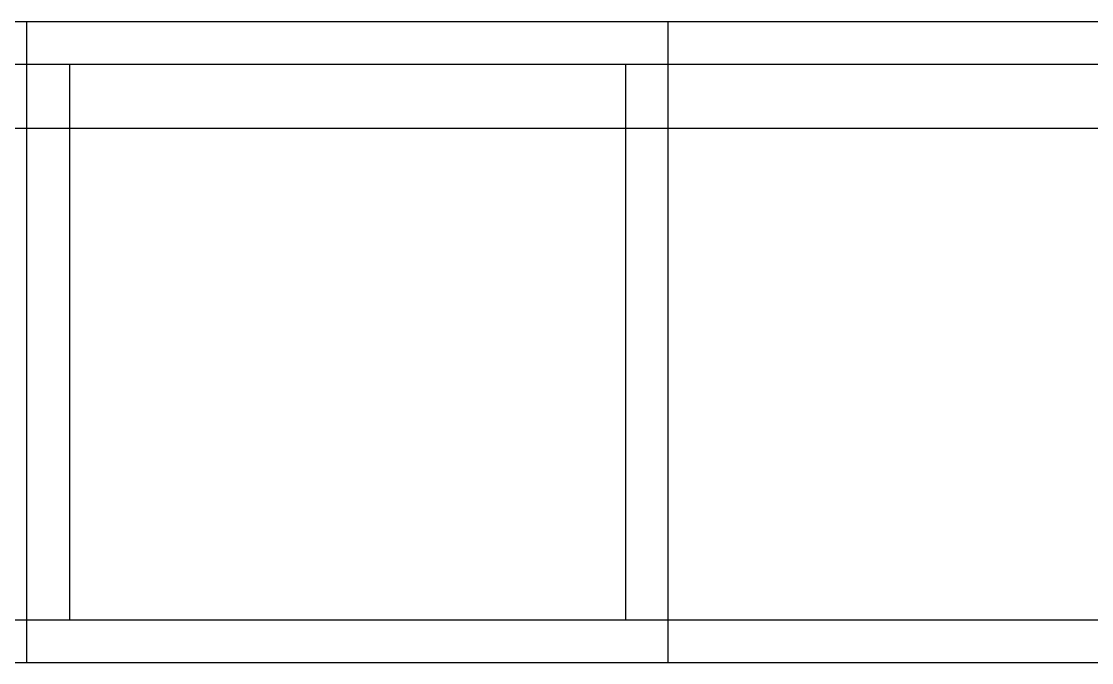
# Model space of a CAD drawing. Header units: millimetres. Extents: x -201 to 3037, y -406 to 3230.
# Drawn here: x 169.5 to 269.6, y 820 to 880 of the extents above; entities that cross this region are included whole.
import ezdxf

# ---------------------------------------------------------------- set-up
doc = ezdxf.new("R2010")
doc.units = ezdxf.units.MM
doc.layers.add('HIDDEN', color=8, linetype='Continuous')
doc.layers.add('VISIBLE', color=7, linetype='Continuous')

msp = doc.modelspace()

# ---------------------------------------------------------------- linework, layer by layer
at = {"layer": 'HIDDEN'}
for points in [[(0, 880), (600, 880)], [(0, 880), (600, 880)], [(60, 880), (540, 880)], [(60, 880), (540, 880)], [(60, 880), (540, 880)], [(70, 880), (540, 880)], [(170, 820), (170, 880)], [(170, 820), (170, 880)], [(170, 880), (230, 880)], [(170, 880), (230, 880)], [(230, 820), (230, 880)], [(230, 820), (230, 880)], [(60, 876), (540, 876)], [(60, 876), (540, 876)], [(60, 876), (540, 876)], [(60, 876), (540, 876)], [(174, 876), (226, 876)], [(174, 876), (174, 824)], [(174, 876), (226, 876)], [(174, 876), (174, 824)], [(226, 876), (226, 824)], [(226, 876), (226, 824)], [(10, 870), (590, 870)], [(10, 870), (590, 870)], [(60, 824), (540, 824)], [(60, 824), (540, 824)], [(60, 824), (540, 824)], [(60, 824), (540, 824)], [(174, 824), (226, 824)], [(174, 824), (226, 824)], [(60, 820), (540, 820)], [(60, 820), (540, 820)], [(60, 820), (540, 820)], [(170, 820), (230, 820)], [(170, 820), (230, 820)]]:
    msp.add_lwpolyline(points, dxfattribs=at)
at = {"layer": 'VISIBLE'}
for points in [[(60, 880), (540, 880)], [(70, 880), (540, 880)], [(60, 820), (540, 820)]]:
    msp.add_lwpolyline(points, dxfattribs=at)

doc.saveas('drawing.dxf')
